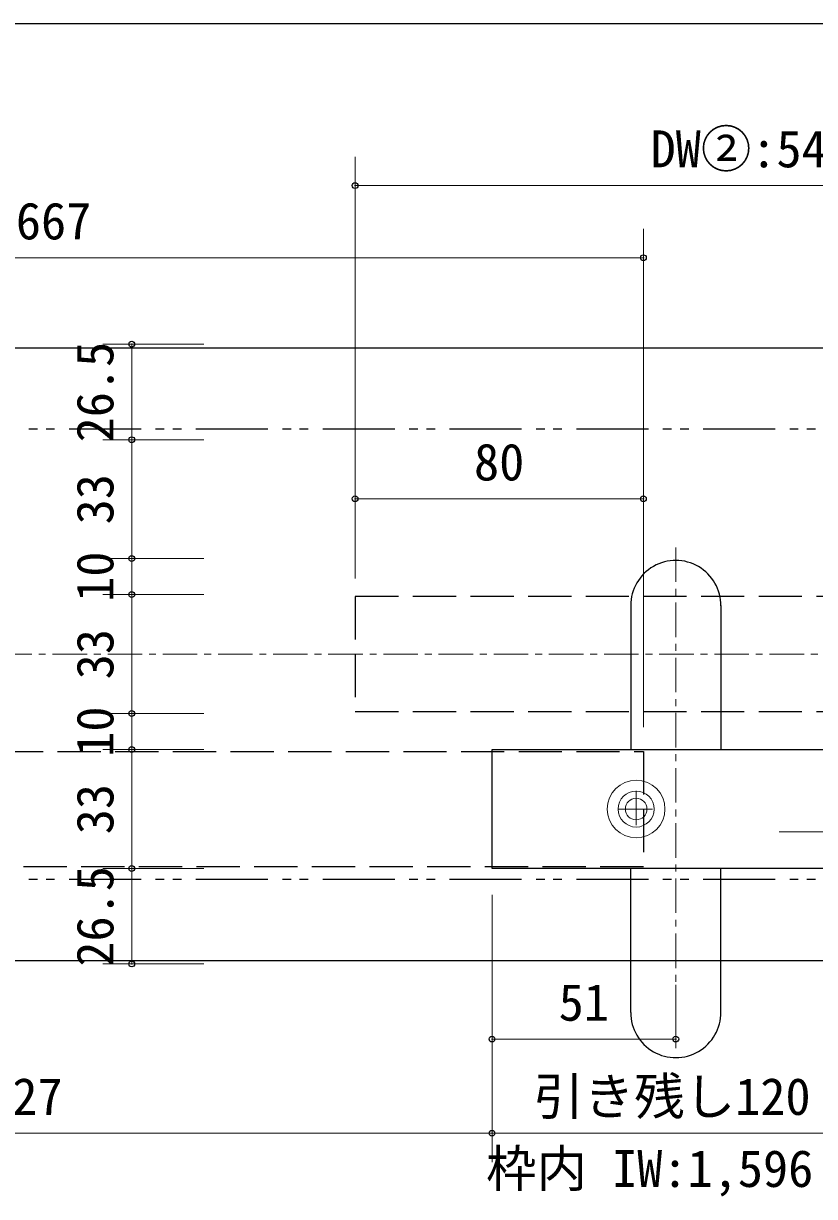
# Model space of a CAD drawing. Units: millimetres at full size. Extents: x -800 to 800, y -560 to 560.
# Drawn here: x -477.7 to -258.1, y -369.6 to -44 of the extents above; entities that cross this region are included whole.
import ezdxf
from ezdxf.enums import TextEntityAlignment as Align

# ---------------------------------------------------------------- set-up
doc = ezdxf.new("R2010")
doc.units = ezdxf.units.MM
doc.header["$LTSCALE"] = 4
doc.header["$PDMODE"] = 32
doc.header["$PDSIZE"] = 1.6
for name, pattern in [('DASHED3', [4, 3, -1]), ('DOUBLE_CHAIN1', [8.8, 5, -1, 0.6, -0.6, 0.6, -1]), ('USER12', [3.826934, 2.391833, -0.478367, 0.478367, -0.478367])]:
    doc.linetypes.add(name, pattern=pattern)
doc.layers.add('0-0', color=7, linetype='Continuous', lineweight=25)
doc.layers.add('2-0', color=7, linetype='Continuous', lineweight=25)
doc.styles.add('ＭＳ ゴシック', font='')
doc.styles.get('ＭＳ ゴシック').set_extended_font_data('MS Gothic')

msp = doc.modelspace()

# ---------------------------------------------------------------- linework, layer by layer
at = {"layer": '0-0'}
msp.add_line((-780, -44), (152, -44), dxfattribs=at)
at = {"layer": '2-0', "color": 4, "lineweight": 9}
for p, q in [((-385.63, -81.011), (-385.63, -159.999)), ((-385.63, -89.011), (-165.607, -89.011)), ((-667.797, -109.011), (-305.623, -109.011)), ((-455.626, -133.014), (-427.626, -133.014)), ((-447.626, -159.519), (-447.626, -133.014)), ((-455.626, -159.519), (-427.626, -159.519)), ((-447.626, -192.519), (-447.626, -159.519)), ((-385.63, -159.999), (-385.63, -198.016)), ((-385.63, -175.912), (-305.623, -175.912)), ((-455.626, -192.519), (-427.626, -192.519)), ((-447.626, -202.519), (-447.626, -192.519)), ((-455.626, -202.519), (-427.626, -202.519)), ((-447.626, -235.519), (-447.626, -202.519)), ((-455.626, -235.519), (-427.626, -235.519)), ((-447.626, -245.527), (-447.626, -235.519)), ((-455.626, -245.527), (-427.626, -245.527)), ((-447.626, -278.53), (-447.626, -245.527)), ((-201.122, -268.313), (-267.942, -268.313)), ((-455.626, -278.53), (-427.626, -278.53)), ((-447.626, -305.027), (-447.626, -278.53)), ((-347.626, -308.872), (-347.626, -285.852)), ((-455.626, -305.027), (-427.626, -305.027)), ((-347.626, -359.999), (-347.626, -309.003)), ((-296.62, -328.434), (-296.62, -310.848)), ((-347.626, -325.867), (-296.62, -325.867)), ((-662.797, -351.999), (-347.626, -351.999)), ((-347.626, -351.999), (-247.615, -351.999))]:
    msp.add_line(p, q, dxfattribs=at)
at = {"layer": '2-0'}
for p, q in [((-500.211, -134.011), (-101.176, -134.011)), ((-309.121, -205.527), (-309.121, -245.527)), ((-284.12, -205.527), (-284.12, -245.527)), ((-347.626, -278.53), (-347.626, -245.527)), ((-347.626, -245.527), (-101.176, -245.527)), ((-101.176, -278.53), (-347.626, -278.53)), ((-309.121, -318.527), (-309.121, -278.53)), ((-284.12, -318.666), (-284.12, -278.53)), ((-500.211, -304.031), (-284.12, -304.031)), ((-284.12, -304.031), (-101.176, -304.031))]:
    msp.add_line(p, q, dxfattribs=at)
at = {"layer": '2-0', "linetype": 'DOUBLE_CHAIN1'}
for p, q in [((-500.211, -156.516), (-101.176, -156.516)), ((-500.211, -281.533), (-101.176, -281.533))]:
    msp.add_line(p, q, dxfattribs=at)
at = {"layer": '2-0', "color": 4, "linetype": 'USER12', "lineweight": 9}
for p, q in [((-296.62, -189.427), (-296.62, -310.848)), ((-500.211, -219.019), (-101.176, -219.019)), ((-307.623, -256.948), (-307.623, -267.593)), ((-312.696, -262.027), (-302.047, -262.027))]:
    msp.add_line(p, q, dxfattribs=at)
at = {"layer": '2-0', "linetype": 'DASHED3'}
for p, q in [((-385.63, -203.016), (-385.63, -235.025)), ((-165.607, -203.016), (-385.63, -203.016)), ((-500.211, -246.027), (-305.623, -246.027)), ((-305.623, -246.027), (-305.623, -278.03)), ((-305.623, -278.03), (-500.211, -278.034))]:
    msp.add_line(p, q, dxfattribs=at)
at = {"layer": '2-0', "color": 4, "lineweight": 9}
msp.add_lwpolyline([(-305.623, -101.011), (-305.623, -159.999), (-305.623, -239.345)], dxfattribs=at)
at = {"layer": '2-0', "linetype": 'DASHED3'}
msp.add_lwpolyline([(-165.607, -203.016), (-165.607, -235.025), (-385.63, -235.025)], dxfattribs=at)
at = {"layer": '2-0', "color": 4, "lineweight": 9}
for centre, radius in [((-307.622, -262.027), 8.001), ((-307.623, -262.027), 5.001), ((-307.622, -262.027), 3)]:
    msp.add_circle(centre, radius, dxfattribs=at)
at = {"layer": '2-0'}
for centre, start, end in [((-296.62, -205.527), 359.36249, 180), ((-296.62, -318.527), 180, 0.63751)]:
    msp.add_arc(centre, 12.5, start, end, dxfattribs=at)
at = {"layer": '2-0', "color": 4}
for p in [(-385.63, -89.011), (-305.623, -109.011), (-447.626, -133.014), (-447.626, -159.519), (-385.63, -175.912), (-305.623, -175.912), (-447.626, -192.519), (-447.626, -202.519), (-447.626, -235.519), (-447.626, -245.527), (-447.626, -278.53), (-447.626, -305.027), (-347.626, -325.867), (-296.62, -325.867), (-347.626, -351.999)]:
    msp.add_point(p, dxfattribs=at)

# ---------------------------------------------------------------- texts
at = {"layer": '2-0', "style": 'ＭＳ ゴシック'}
for s, p in [('DW②:547', (-303.618, -87.011)), ('DW①:667', (-514.71, -107.011)), ('80', (-352.627, -173.912)), ('51', (-329.123, -323.867)), ('有効開口927', (-543.712, -349.999)), ('引き残し120', (-336.121, -349.999)), ('枠内 IW:1,596', (-349.267, -369.999))]:
    msp.add_text(s, height=10.26, dxfattribs=at).set_placement(p, align=Align.BOTTOM_LEFT)
for s, p in [('26.5', (-449.626, -160.267)), ('33', (-449.626, -183.019)), ('10', (-449.626, -204.519)), ('33', (-449.626, -226.019)), ('10', (-449.626, -247.523)), ('33', (-449.626, -269.029)), ('26.5', (-449.626, -305.779))]:
    msp.add_text(s, height=10.26, rotation=90, dxfattribs=at).set_placement(p, align=Align.BOTTOM_LEFT)

doc.saveas('drawing.dxf')
